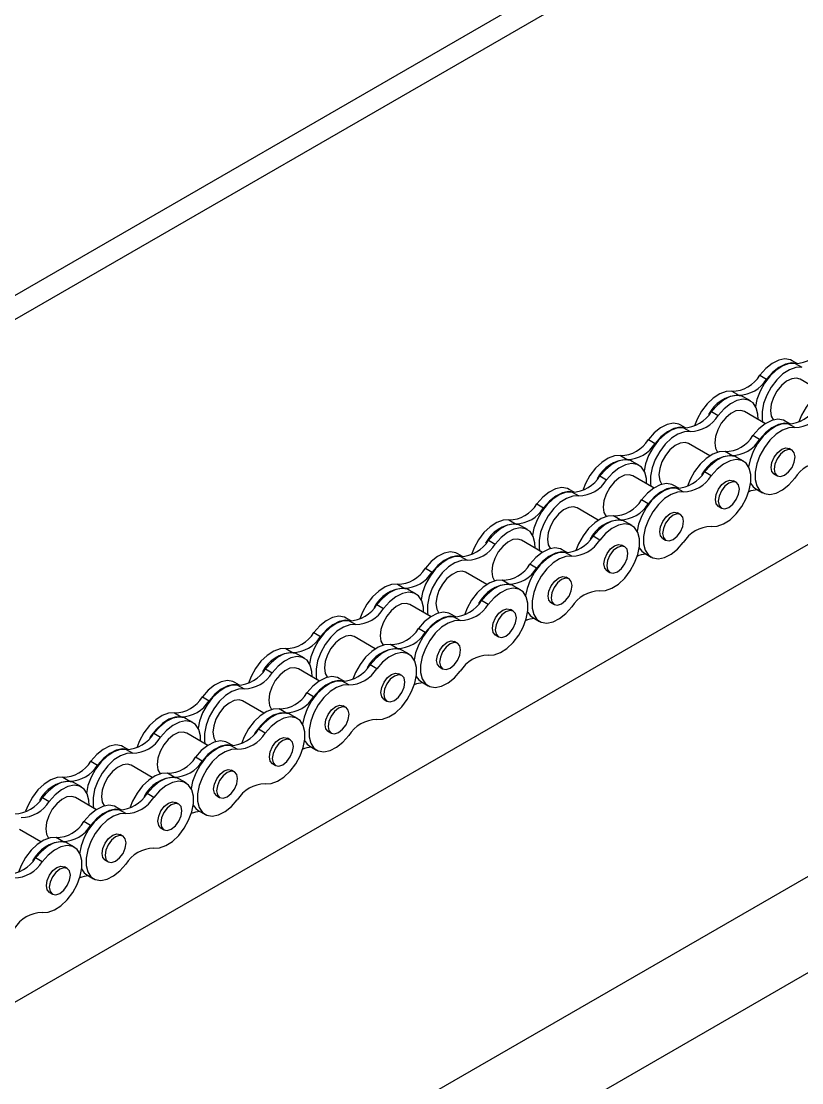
# Model space of a CAD drawing. Header units: metres. Extents: x 0 to 21025, y 0 to 14850.
# Drawn here: x 13187.3 to 13313, y 5326 to 5497.1 of the extents above; entities that cross this region are included whole.
import ezdxf

# ---------------------------------------------------------------- set-up
doc = ezdxf.new("R2010")
doc.units = ezdxf.units.M
doc.header["$LTSCALE"] = 25
doc.layers.add('SL4', color=4, linetype='Continuous')

msp = doc.modelspace()

# ---------------------------------------------------------------- linework, layer by layer
at = {"layer": 'SL4'}
for p, q in [((12991.626, 5340.606), (13928.525, 5881.466)), ((12991.626, 5336.717), (13928.525, 5877.577)), ((13090.289, 5283.649), (14027.187, 5824.509)), ((13136.586, 5256.922), (14073.485, 5797.782)), ((14080.22, 5786.117), (13143.322, 5245.256)), ((13312.238, 5441.951), (13311.439, 5442.413)), ((13311.906, 5441.979), (13312.981, 5441.359)), ((13306.234, 5440.07), (13307.309, 5439.449)), ((13316.123, 5437.446), (13312.716, 5439.412)), ((13301.744, 5437.478), (13302.819, 5436.857)), ((13304.716, 5435.926), (13303.641, 5436.546)), ((13298.436, 5434.203), (13299.511, 5433.583)), ((13307.143, 5432.262), (13303.736, 5434.228)), ((13294.278, 5431.583), (13293.478, 5432.045)), ((13311.123, 5432.227), (13310.323, 5432.689)), ((13311.865, 5431.635), (13310.791, 5432.255)), ((13293.946, 5431.611), (13295.021, 5430.99)), ((13306.193, 5429.725), (13305.118, 5430.346)), ((13288.274, 5429.701), (13289.348, 5429.081)), ((13298.162, 5427.077), (13294.755, 5429.044)), ((13283.783, 5427.109), (13284.858, 5426.489)), ((13301.703, 5427.133), (13300.628, 5427.753)), ((13303.6, 5426.201), (13302.525, 5426.822)), ((13311.416, 5427.992), (13310.95, 5428.261)), ((13286.755, 5425.557), (13285.68, 5426.178)), ((13280.476, 5423.835), (13281.55, 5423.214)), ((13289.182, 5421.893), (13285.775, 5423.86)), ((13298.395, 5423.858), (13297.32, 5424.479)), ((13308.552, 5424.106), (13309.017, 5423.837)), ((13276.317, 5421.215), (13275.518, 5421.676)), ((13293.162, 5421.859), (13292.363, 5422.32)), ((13293.905, 5421.266), (13292.83, 5421.887)), ((13302.435, 5422.808), (13301.97, 5423.076)), ((13305.586, 5421.752), (13306.661, 5421.132)), ((13275.985, 5421.243), (13277.06, 5420.622)), ((13288.232, 5419.357), (13287.158, 5419.977)), ((13270.313, 5419.333), (13271.388, 5418.713)), ((13280.202, 5416.709), (13276.795, 5418.676)), ((13299.571, 5418.922), (13300.037, 5418.653)), ((13265.823, 5416.741), (13266.898, 5416.12)), ((13283.742, 5416.765), (13282.668, 5417.385)), ((13285.639, 5415.833), (13284.565, 5416.454)), ((13293.455, 5417.623), (13292.989, 5417.892)), ((13268.795, 5415.189), (13267.72, 5415.809)), ((13262.515, 5413.466), (13263.59, 5412.846)), ((13271.222, 5411.525), (13267.815, 5413.492)), ((13280.435, 5413.49), (13279.36, 5414.11)), ((13290.591, 5413.738), (13291.057, 5413.469)), ((13258.357, 5410.846), (13257.557, 5411.308)), ((13275.202, 5411.49), (13274.402, 5411.952)), ((13275.944, 5410.898), (13274.87, 5411.518)), ((13284.475, 5412.439), (13284.009, 5412.708)), ((13287.625, 5411.384), (13288.7, 5410.763)), ((13258.025, 5410.874), (13259.1, 5410.254)), ((13270.272, 5408.988), (13269.197, 5409.609)), ((13252.353, 5408.965), (13253.427, 5408.344)), ((13262.241, 5406.341), (13258.834, 5408.307)), ((13281.611, 5408.554), (13282.077, 5408.285)), ((13247.862, 5406.373), (13248.937, 5405.752)), ((13265.782, 5406.396), (13264.707, 5407.017)), ((13267.679, 5405.465), (13266.604, 5406.085)), ((13275.495, 5407.255), (13275.029, 5407.524)), ((13250.834, 5404.821), (13249.759, 5405.441)), ((13244.555, 5403.098), (13245.629, 5402.477)), ((13253.261, 5401.156), (13249.854, 5403.123)), ((13262.474, 5403.122), (13261.399, 5403.742)), ((13272.631, 5403.369), (13273.096, 5403.101)), ((13240.396, 5400.478), (13239.597, 5400.939)), ((13257.241, 5401.122), (13256.442, 5401.584)), ((13257.984, 5400.529), (13256.909, 5401.15)), ((13266.514, 5402.071), (13266.049, 5402.34)), ((13269.665, 5401.015), (13270.74, 5400.395)), ((13240.064, 5400.506), (13241.139, 5399.885)), ((13252.311, 5398.62), (13251.237, 5399.24)), ((13234.392, 5398.596), (13235.467, 5397.976)), ((13244.281, 5395.972), (13240.874, 5397.939)), ((13263.65, 5398.185), (13264.116, 5397.916)), ((13229.902, 5396.004), (13230.977, 5395.384)), ((13247.821, 5396.028), (13246.747, 5396.648)), ((13257.534, 5396.887), (13257.068, 5397.155)), ((13232.874, 5394.452), (13231.799, 5395.073)), ((13249.718, 5395.096), (13248.644, 5395.717)), ((13226.594, 5392.73), (13227.669, 5392.109)), ((13235.301, 5390.788), (13231.894, 5392.755)), ((13244.514, 5392.753), (13243.439, 5393.374)), ((13254.67, 5393.001), (13255.136, 5392.732)), ((13239.281, 5390.754), (13238.481, 5391.215)), ((13240.023, 5390.161), (13238.949, 5390.782)), ((13248.554, 5391.702), (13248.088, 5391.971)), ((13222.436, 5390.109), (13221.636, 5390.571)), ((13222.104, 5390.137), (13223.179, 5389.517)), ((13251.704, 5390.647), (13252.779, 5390.027)), ((13216.432, 5388.228), (13217.506, 5387.607)), ((13226.32, 5385.604), (13222.913, 5387.571)), ((13234.351, 5388.252), (13233.276, 5388.872)), ((13245.69, 5387.817), (13246.156, 5387.548)), ((13211.941, 5385.636), (13213.016, 5385.015)), ((13229.861, 5385.659), (13228.786, 5386.28)), ((13239.574, 5386.518), (13239.108, 5386.787)), ((13214.913, 5384.084), (13213.838, 5384.704)), ((13231.758, 5384.728), (13230.683, 5385.348)), ((13208.634, 5382.361), (13209.708, 5381.741)), ((13217.34, 5380.42), (13213.933, 5382.386)), ((13226.553, 5382.385), (13225.478, 5383.005)), ((13236.71, 5382.633), (13237.175, 5382.364)), ((13221.32, 5380.385), (13220.521, 5380.847)), ((13222.063, 5379.793), (13220.988, 5380.413)), ((13230.593, 5381.334), (13230.128, 5381.603)), ((13204.475, 5379.741), (13203.676, 5380.203)), ((13204.143, 5379.769), (13205.218, 5379.149)), ((13233.744, 5380.279), (13234.819, 5379.658)), ((13198.471, 5377.859), (13199.546, 5377.239)), ((13208.36, 5375.235), (13204.953, 5377.202)), ((13216.39, 5377.883), (13215.316, 5378.504)), ((13227.729, 5377.448), (13228.195, 5377.18)), ((13211.9, 5375.291), (13210.826, 5375.912)), ((13221.613, 5376.15), (13221.147, 5376.419)), ((13193.981, 5375.267), (13195.056, 5374.647)), ((13196.953, 5373.715), (13195.878, 5374.336)), ((13213.797, 5374.36), (13212.723, 5374.98)), ((13190.673, 5371.993), (13191.748, 5371.372)), ((13199.38, 5370.051), (13195.973, 5372.018)), ((13208.593, 5372.016), (13207.518, 5372.637)), ((13218.749, 5372.264), (13219.215, 5371.995)), ((13203.36, 5370.017), (13202.56, 5370.478)), ((13212.633, 5370.966), (13212.167, 5371.235)), ((13204.102, 5369.424), (13203.028, 5370.045)), ((13215.783, 5369.91), (13216.858, 5369.29)), ((13190.399, 5364.867), (13186.992, 5366.834)), ((13198.43, 5367.515), (13197.355, 5368.135)), ((13209.769, 5367.08), (13210.235, 5366.811)), ((13193.94, 5364.923), (13192.865, 5365.543)), ((13203.653, 5365.782), (13203.187, 5366.05)), ((13195.837, 5363.991), (13194.762, 5364.612)), ((13190.632, 5361.648), (13189.557, 5362.269)), ((13200.789, 5361.896), (13201.254, 5361.627)), ((13194.672, 5360.597), (13194.207, 5360.866)), ((13197.823, 5359.542), (13198.898, 5358.921)), ((13191.808, 5356.712), (13192.274, 5356.443))]:
    msp.add_line(p, q, dxfattribs=at)
at = {"layer": 'SL4', "flags": 128}
for points in [[(13311.439, 5442.413), (13311.147, 5442.551), (13310.26, 5442.689), (13309.262, 5442.486), (13308.214, 5441.957), (13307.183, 5441.135), (13306.234, 5440.07)], [(13312.157, 5441.954), (13311.335, 5442.068), (13310.337, 5441.866), (13309.289, 5441.337), (13308.258, 5440.514), (13307.309, 5439.449)], [(13311.906, 5441.979), (13310.957, 5441.948), (13309.926, 5441.58), (13308.879, 5440.9), (13307.88, 5439.95), (13306.994, 5438.789), (13306.275, 5437.491), (13305.769, 5436.137), (13305.538, 5435.055)], [(13312.981, 5441.359), (13312.032, 5441.327), (13311.001, 5440.96), (13309.953, 5440.28), (13308.955, 5439.329), (13308.069, 5438.168), (13307.35, 5436.87), (13306.844, 5435.516), (13306.583, 5434.191), (13306.583, 5432.979), (13306.657, 5432.542)], [(13312.716, 5439.412), (13312.136, 5439.591), (13311.359, 5439.495), (13310.527, 5439.087), (13309.713, 5438.402), (13308.99, 5437.503), (13308.423, 5436.469), (13308.06, 5435.391), (13307.936, 5434.366)], [(13301.744, 5437.478), (13300.794, 5437.446), (13299.764, 5437.079), (13298.716, 5436.398), (13297.718, 5435.448), (13296.831, 5434.287), (13296.113, 5432.989), (13295.686, 5431.897)], [(13318.589, 5438.122), (13317.639, 5438.09), (13316.608, 5437.723), (13315.561, 5437.043), (13314.562, 5436.092), (13313.676, 5434.931), (13312.957, 5433.633), (13312.531, 5432.541)], [(13303.641, 5436.546), (13303.349, 5436.684), (13302.462, 5436.822), (13301.464, 5436.62), (13300.416, 5436.091), (13299.385, 5435.268), (13298.436, 5434.203)], [(13305.936, 5432.958), (13305.909, 5433.802), (13305.648, 5434.825), (13305.142, 5435.595), (13304.423, 5436.064), (13303.537, 5436.201), (13302.539, 5435.999), (13301.491, 5435.47), (13300.46, 5434.647), (13299.511, 5433.583)], [(13303.736, 5434.228), (13303.156, 5434.407), (13302.379, 5434.311), (13301.547, 5433.902), (13300.733, 5433.218), (13300.01, 5432.319), (13299.442, 5431.285), (13299.08, 5430.207), (13298.956, 5429.182)], [(13307.936, 5434.366), (13308.06, 5433.485), (13308.406, 5432.845)], [(13293.478, 5432.045), (13293.186, 5432.183), (13292.3, 5432.32), (13291.301, 5432.118), (13290.254, 5431.589), (13289.223, 5430.766), (13288.274, 5429.701)], [(13310.791, 5432.255), (13309.841, 5432.224), (13308.81, 5431.856), (13307.763, 5431.176), (13306.764, 5430.225), (13305.878, 5429.065), (13305.159, 5427.766), (13304.654, 5426.412), (13304.422, 5425.33)], [(13310.323, 5432.689), (13310.031, 5432.827), (13309.144, 5432.964), (13308.146, 5432.762), (13307.099, 5432.233), (13306.068, 5431.41), (13305.118, 5430.346)], [(13311.041, 5432.23), (13310.219, 5432.344), (13309.221, 5432.142), (13308.173, 5431.613), (13307.142, 5430.79), (13306.193, 5429.725)], [(13293.946, 5431.611), (13292.996, 5431.58), (13291.966, 5431.212), (13290.918, 5430.532), (13289.92, 5429.581), (13289.033, 5428.42), (13288.315, 5427.122), (13287.809, 5425.768), (13287.577, 5424.686)], [(13295.021, 5430.99), (13294.071, 5430.959), (13293.04, 5430.592), (13291.993, 5429.911), (13290.994, 5428.961), (13290.108, 5427.8), (13289.389, 5426.502), (13288.884, 5425.148), (13288.623, 5423.823), (13288.623, 5422.611), (13288.697, 5422.173)], [(13294.196, 5431.586), (13293.375, 5431.7), (13292.376, 5431.498), (13291.329, 5430.968), (13290.298, 5430.146), (13289.348, 5429.081)], [(13311.865, 5431.635), (13310.916, 5431.603), (13309.885, 5431.236), (13308.837, 5430.555), (13307.839, 5429.605), (13306.953, 5428.444), (13306.234, 5427.146), (13305.728, 5425.792), (13305.467, 5424.467), (13305.467, 5423.255), (13305.728, 5422.232), (13306.234, 5421.462), (13306.953, 5420.993), (13307.839, 5420.856), (13308.837, 5421.058), (13309.885, 5421.587), (13310.916, 5422.41), (13311.865, 5423.475)], [(13294.755, 5429.044), (13294.176, 5429.223), (13293.399, 5429.127), (13292.566, 5428.718), (13291.753, 5428.034), (13291.03, 5427.135), (13290.462, 5426.1), (13290.1, 5425.023), (13289.976, 5423.998)], [(13298.956, 5429.182), (13299.08, 5428.301), (13299.425, 5427.661)], [(13308.055, 5425.204), (13308.184, 5426.028), (13308.552, 5426.876), (13309.102, 5427.618), (13309.751, 5428.142), (13310.4, 5428.367), (13310.95, 5428.261)], [(13283.783, 5427.109), (13282.834, 5427.078), (13281.803, 5426.71), (13280.755, 5426.03), (13279.757, 5425.08), (13278.871, 5423.919), (13278.152, 5422.621), (13277.766, 5421.65)], [(13300.628, 5427.753), (13299.679, 5427.722), (13298.648, 5427.355), (13297.6, 5426.674), (13296.602, 5425.724), (13295.715, 5424.563), (13294.997, 5423.265), (13294.57, 5422.173)], [(13302.525, 5426.822), (13302.233, 5426.96), (13301.346, 5427.098), (13300.348, 5426.896), (13299.301, 5426.366), (13298.27, 5425.544), (13297.32, 5424.479)], [(13308.52, 5424.935), (13308.65, 5424.261), (13309.017, 5423.837), (13309.567, 5423.73), (13310.216, 5423.956), (13310.865, 5424.48), (13311.416, 5425.222), (13311.783, 5426.07), (13311.912, 5426.894), (13311.783, 5427.569), (13311.416, 5427.992), (13310.865, 5428.099), (13310.216, 5427.873), (13309.567, 5427.349), (13309.017, 5426.607), (13308.65, 5425.759), (13308.52, 5424.935)], [(13285.68, 5426.178), (13285.388, 5426.316), (13284.502, 5426.454), (13283.503, 5426.251), (13282.456, 5425.722), (13281.425, 5424.899), (13280.476, 5423.835)], [(13287.976, 5422.59), (13287.948, 5423.434), (13287.687, 5424.457), (13287.182, 5425.227), (13286.463, 5425.696), (13285.577, 5425.833), (13284.578, 5425.631), (13283.531, 5425.102), (13282.5, 5424.279), (13281.55, 5423.214)], [(13298.395, 5415.699), (13299.344, 5415.73), (13300.375, 5416.097), (13301.423, 5416.778), (13302.421, 5417.728), (13303.308, 5418.889), (13304.026, 5420.187), (13304.532, 5421.541), (13304.793, 5422.866), (13304.793, 5424.078), (13304.532, 5425.101), (13304.026, 5425.871), (13303.308, 5426.34), (13302.421, 5426.477), (13301.423, 5426.275), (13300.375, 5425.746), (13299.344, 5424.923), (13298.395, 5423.858)], [(13308.552, 5424.106), (13308.552, 5424.106), (13308.184, 5424.529), (13308.055, 5425.204)], [(13285.775, 5423.86), (13285.195, 5424.039), (13284.418, 5423.942), (13283.586, 5423.534), (13282.772, 5422.85), (13282.05, 5421.951), (13281.482, 5420.916), (13281.12, 5419.839), (13280.995, 5418.814)], [(13289.976, 5423.998), (13290.1, 5423.117), (13290.445, 5422.477)], [(13299.075, 5420.02), (13299.204, 5420.844), (13299.571, 5421.692), (13300.122, 5422.434), (13300.771, 5422.958), (13301.42, 5423.183), (13301.97, 5423.076)], [(13275.518, 5421.676), (13275.226, 5421.814), (13274.339, 5421.952), (13273.341, 5421.75), (13272.293, 5421.221), (13271.262, 5420.398), (13270.313, 5419.333)], [(13292.83, 5421.887), (13291.881, 5421.855), (13290.85, 5421.488), (13289.802, 5420.807), (13288.804, 5419.857), (13287.918, 5418.696), (13287.199, 5417.398), (13286.693, 5416.044), (13286.461, 5414.962)], [(13292.363, 5422.32), (13292.07, 5422.459), (13291.184, 5422.596), (13290.186, 5422.394), (13289.138, 5421.865), (13288.107, 5421.042), (13287.158, 5419.977)], [(13293.08, 5421.861), (13292.259, 5421.976), (13291.26, 5421.773), (13290.213, 5421.244), (13289.182, 5420.421), (13288.232, 5419.357)], [(13299.54, 5419.751), (13299.669, 5419.076), (13300.037, 5418.653), (13300.587, 5418.546), (13301.236, 5418.772), (13301.885, 5419.296), (13302.435, 5420.038), (13302.803, 5420.885), (13302.932, 5421.709), (13302.803, 5422.384), (13302.435, 5422.808), (13301.885, 5422.914), (13301.236, 5422.689), (13300.587, 5422.165), (13300.037, 5421.423), (13299.669, 5420.575), (13299.54, 5419.751)], [(13304.764, 5422.623), (13305.159, 5422.082), (13305.586, 5421.752)], [(13275.985, 5421.243), (13275.036, 5421.211), (13274.005, 5420.844), (13272.957, 5420.163), (13271.959, 5419.213), (13271.073, 5418.052), (13270.354, 5416.754), (13269.848, 5415.4), (13269.617, 5414.318)], [(13277.06, 5420.622), (13276.111, 5420.591), (13275.08, 5420.223), (13274.032, 5419.543), (13273.034, 5418.592), (13272.148, 5417.432), (13271.429, 5416.133), (13270.923, 5414.779), (13270.662, 5413.455), (13270.662, 5412.243), (13270.736, 5411.805)], [(13276.235, 5421.217), (13275.414, 5421.331), (13274.416, 5421.129), (13273.368, 5420.6), (13272.337, 5419.777), (13271.388, 5418.713)], [(13293.905, 5421.266), (13292.955, 5421.235), (13291.925, 5420.867), (13290.877, 5420.187), (13289.879, 5419.237), (13288.992, 5418.076), (13288.274, 5416.777), (13287.768, 5415.423), (13287.507, 5414.099), (13287.507, 5412.887), (13287.768, 5411.864), (13288.274, 5411.094), (13288.992, 5410.625), (13289.879, 5410.488), (13290.877, 5410.69), (13291.925, 5411.219), (13292.955, 5412.042), (13293.905, 5413.106)], [(13299.571, 5418.922), (13299.571, 5418.922), (13299.204, 5419.345), (13299.075, 5420.02)], [(13276.795, 5418.676), (13276.215, 5418.855), (13275.438, 5418.758), (13274.606, 5418.35), (13273.792, 5417.666), (13273.069, 5416.766), (13272.502, 5415.732), (13272.139, 5414.655), (13272.015, 5413.63)], [(13280.995, 5418.814), (13281.12, 5417.933), (13281.465, 5417.293)], [(13265.823, 5416.741), (13264.873, 5416.709), (13263.843, 5416.342), (13262.795, 5415.662), (13261.797, 5414.711), (13260.91, 5413.55), (13260.192, 5412.252), (13259.765, 5411.16)], [(13282.668, 5417.385), (13281.718, 5417.354), (13280.687, 5416.986), (13279.64, 5416.306), (13278.641, 5415.355), (13277.755, 5414.194), (13277.036, 5412.896), (13276.61, 5411.804)], [(13284.565, 5416.454), (13284.272, 5416.592), (13283.386, 5416.729), (13282.388, 5416.527), (13281.34, 5415.998), (13280.309, 5415.175), (13279.36, 5414.11)], [(13290.094, 5414.836), (13290.223, 5415.66), (13290.591, 5416.508), (13291.141, 5417.25), (13291.79, 5417.773), (13292.439, 5417.999), (13292.989, 5417.892)], [(13290.56, 5414.567), (13290.689, 5413.892), (13291.057, 5413.469), (13291.607, 5413.362), (13292.256, 5413.588), (13292.905, 5414.111), (13293.455, 5414.854), (13293.823, 5415.701), (13293.952, 5416.525), (13293.823, 5417.2), (13293.455, 5417.623), (13292.905, 5417.73), (13292.256, 5417.505), (13291.607, 5416.981), (13291.057, 5416.239), (13290.689, 5415.391), (13290.56, 5414.567)], [(13267.72, 5415.809), (13267.428, 5415.948), (13266.541, 5416.085), (13265.543, 5415.883), (13264.495, 5415.354), (13263.464, 5414.531), (13262.515, 5413.466)], [(13270.015, 5412.221), (13269.988, 5413.065), (13269.727, 5414.089), (13269.221, 5414.859), (13268.502, 5415.327), (13267.616, 5415.465), (13266.618, 5415.263), (13265.57, 5414.733), (13264.539, 5413.911), (13263.59, 5412.846)], [(13280.435, 5405.33), (13281.384, 5405.362), (13282.415, 5405.729), (13283.462, 5406.409), (13284.461, 5407.36), (13285.347, 5408.521), (13286.066, 5409.819), (13286.572, 5411.173), (13286.833, 5412.498), (13286.833, 5413.71), (13286.572, 5414.733), (13286.066, 5415.503), (13285.347, 5415.971), (13284.461, 5416.109), (13283.462, 5415.907), (13282.415, 5415.378), (13281.384, 5414.555), (13280.435, 5413.49)], [(13290.591, 5413.738), (13290.591, 5413.738), (13290.223, 5414.161), (13290.094, 5414.836)], [(13267.815, 5413.492), (13267.235, 5413.671), (13266.458, 5413.574), (13265.626, 5413.166), (13264.812, 5412.481), (13264.089, 5411.582), (13263.521, 5410.548), (13263.159, 5409.47), (13263.035, 5408.445)], [(13272.015, 5413.63), (13272.139, 5412.748), (13272.485, 5412.108)], [(13257.557, 5411.308), (13257.265, 5411.446), (13256.379, 5411.584), (13255.38, 5411.381), (13254.333, 5410.852), (13253.302, 5410.029), (13252.353, 5408.965)], [(13274.87, 5411.518), (13273.92, 5411.487), (13272.889, 5411.119), (13271.842, 5410.439), (13270.843, 5409.489), (13269.957, 5408.328), (13269.238, 5407.03), (13268.733, 5405.676), (13268.501, 5404.593)], [(13274.402, 5411.952), (13274.11, 5412.09), (13273.223, 5412.228), (13272.225, 5412.025), (13271.178, 5411.496), (13270.147, 5410.674), (13269.197, 5409.609)], [(13275.12, 5411.493), (13274.298, 5411.607), (13273.3, 5411.405), (13272.252, 5410.876), (13271.221, 5410.053), (13270.272, 5408.988)], [(13281.114, 5409.652), (13281.243, 5410.476), (13281.611, 5411.323), (13282.161, 5412.066), (13282.81, 5412.589), (13283.459, 5412.815), (13284.009, 5412.708)], [(13281.58, 5409.383), (13281.709, 5408.708), (13282.076, 5408.285), (13282.627, 5408.178), (13283.276, 5408.404), (13283.925, 5408.927), (13284.475, 5409.669), (13284.843, 5410.517), (13284.972, 5411.341), (13284.843, 5412.016), (13284.475, 5412.439), (13283.925, 5412.546), (13283.276, 5412.32), (13282.627, 5411.797), (13282.076, 5411.055), (13281.709, 5410.207), (13281.58, 5409.383)], [(13286.803, 5412.255), (13287.199, 5411.714), (13287.625, 5411.384)], [(13258.025, 5410.874), (13257.075, 5410.843), (13256.045, 5410.475), (13254.997, 5409.795), (13253.999, 5408.844), (13253.112, 5407.684), (13252.394, 5406.385), (13251.888, 5405.031), (13251.656, 5403.949)], [(13259.1, 5410.254), (13258.15, 5410.222), (13257.119, 5409.855), (13256.072, 5409.174), (13255.073, 5408.224), (13254.187, 5407.063), (13253.468, 5405.765), (13252.963, 5404.411), (13252.702, 5403.086), (13252.702, 5401.874), (13252.776, 5401.437)], [(13258.275, 5410.849), (13257.454, 5410.963), (13256.455, 5410.761), (13255.408, 5410.232), (13254.377, 5409.409), (13253.427, 5408.344)], [(13275.944, 5410.898), (13274.995, 5410.866), (13273.964, 5410.499), (13272.916, 5409.819), (13271.918, 5408.868), (13271.032, 5407.707), (13270.313, 5406.409), (13269.807, 5405.055), (13269.546, 5403.73), (13269.546, 5402.518), (13269.807, 5401.495), (13270.313, 5400.725), (13271.032, 5400.257), (13271.918, 5400.119), (13272.916, 5400.321), (13273.964, 5400.85), (13274.995, 5401.673), (13275.944, 5402.738)], [(13281.611, 5408.554), (13281.611, 5408.554), (13281.243, 5408.977), (13281.114, 5409.652)], [(13258.834, 5408.307), (13258.255, 5408.486), (13257.478, 5408.39), (13256.645, 5407.981), (13255.832, 5407.297), (13255.109, 5406.398), (13254.541, 5405.364), (13254.179, 5404.286), (13254.055, 5403.261)], [(13263.035, 5408.445), (13263.159, 5407.564), (13263.504, 5406.924)], [(13247.862, 5406.373), (13246.913, 5406.341), (13245.882, 5405.974), (13244.834, 5405.293), (13243.836, 5404.343), (13242.95, 5403.182), (13242.231, 5401.884), (13241.805, 5400.792)], [(13264.707, 5407.017), (13263.758, 5406.985), (13262.727, 5406.618), (13261.679, 5405.937), (13260.681, 5404.987), (13259.794, 5403.826), (13259.076, 5402.528), (13258.689, 5401.558)], [(13266.604, 5406.085), (13266.312, 5406.223), (13265.425, 5406.361), (13264.427, 5406.159), (13263.38, 5405.63), (13262.349, 5404.807), (13261.399, 5403.742)], [(13272.134, 5404.468), (13272.263, 5405.292), (13272.631, 5406.139), (13273.181, 5406.881), (13273.83, 5407.405), (13274.479, 5407.631), (13275.029, 5407.524)], [(13272.599, 5404.199), (13272.729, 5403.524), (13273.096, 5403.101), (13273.646, 5402.994), (13274.295, 5403.219), (13274.944, 5403.743), (13275.495, 5404.485), (13275.862, 5405.333), (13275.991, 5406.157), (13275.862, 5406.832), (13275.495, 5407.255), (13274.944, 5407.362), (13274.295, 5407.136), (13273.646, 5406.613), (13273.096, 5405.87), (13272.729, 5405.023), (13272.599, 5404.199)], [(13249.759, 5405.441), (13249.467, 5405.579), (13248.581, 5405.717), (13247.582, 5405.515), (13246.535, 5404.985), (13245.504, 5404.163), (13244.555, 5403.098)], [(13252.055, 5401.853), (13252.027, 5402.697), (13251.766, 5403.72), (13251.261, 5404.49), (13250.542, 5404.959), (13249.656, 5405.096), (13248.657, 5404.894), (13247.61, 5404.365), (13246.579, 5403.542), (13245.629, 5402.477)], [(13262.474, 5394.962), (13263.423, 5394.993), (13264.454, 5395.361), (13265.502, 5396.041), (13266.5, 5396.991), (13267.387, 5398.152), (13268.105, 5399.451), (13268.611, 5400.805), (13268.872, 5402.129), (13268.872, 5403.341), (13268.611, 5404.364), (13268.105, 5405.135), (13267.387, 5405.603), (13266.5, 5405.74), (13265.502, 5405.538), (13264.454, 5405.009), (13263.423, 5404.186), (13262.474, 5403.122)], [(13272.631, 5403.369), (13272.631, 5403.369), (13272.263, 5403.793), (13272.134, 5404.468)], [(13249.854, 5403.123), (13249.274, 5403.302), (13248.497, 5403.206), (13247.665, 5402.797), (13246.851, 5402.113), (13246.129, 5401.214), (13245.561, 5400.179), (13245.199, 5399.102), (13245.074, 5398.077)], [(13254.055, 5403.261), (13254.179, 5402.38), (13254.524, 5401.74)], [(13239.597, 5400.939), (13239.305, 5401.078), (13238.418, 5401.215), (13237.42, 5401.013), (13236.372, 5400.484), (13235.341, 5399.661), (13234.392, 5398.596)], [(13256.909, 5401.15), (13255.96, 5401.119), (13254.929, 5400.751), (13253.881, 5400.071), (13252.883, 5399.12), (13251.997, 5397.959), (13251.278, 5396.661), (13250.772, 5395.307), (13250.54, 5394.225)], [(13256.442, 5401.584), (13256.149, 5401.722), (13255.263, 5401.859), (13254.265, 5401.657), (13253.217, 5401.128), (13252.186, 5400.305), (13251.237, 5399.24)], [(13257.159, 5401.125), (13256.338, 5401.239), (13255.339, 5401.037), (13254.292, 5400.507), (13253.261, 5399.685), (13252.311, 5398.62)], [(13263.154, 5399.283), (13263.283, 5400.107), (13263.65, 5400.955), (13264.201, 5401.697), (13264.85, 5402.221), (13265.499, 5402.446), (13266.049, 5402.34)], [(13263.619, 5399.015), (13263.748, 5398.34), (13264.116, 5397.916), (13264.666, 5397.81), (13265.315, 5398.035), (13265.964, 5398.559), (13266.514, 5399.301), (13266.882, 5400.149), (13267.011, 5400.973), (13266.882, 5401.648), (13266.514, 5402.071), (13265.964, 5402.178), (13265.315, 5401.952), (13264.666, 5401.428), (13264.116, 5400.686), (13263.748, 5399.839), (13263.619, 5399.015)], [(13268.843, 5401.887), (13269.238, 5401.346), (13269.665, 5401.015)], [(13240.064, 5400.506), (13239.115, 5400.474), (13238.084, 5400.107), (13237.036, 5399.427), (13236.038, 5398.476), (13235.152, 5397.315), (13234.433, 5396.017), (13233.927, 5394.663), (13233.696, 5393.581)], [(13241.139, 5399.885), (13240.19, 5399.854), (13239.159, 5399.486), (13238.111, 5398.806), (13237.113, 5397.856), (13236.227, 5396.695), (13235.508, 5395.397), (13235.002, 5394.043), (13234.741, 5392.718), (13234.741, 5391.506), (13234.815, 5391.068)], [(13240.314, 5400.48), (13239.493, 5400.595), (13238.495, 5400.392), (13237.447, 5399.863), (13236.416, 5399.041), (13235.467, 5397.976)], [(13257.984, 5400.529), (13257.034, 5400.498), (13256.004, 5400.131), (13254.956, 5399.45), (13253.958, 5398.5), (13253.071, 5397.339), (13252.353, 5396.041), (13251.847, 5394.687), (13251.586, 5393.362), (13251.586, 5392.15), (13251.847, 5391.127), (13252.353, 5390.357), (13253.071, 5389.888), (13253.958, 5389.751), (13254.956, 5389.953), (13256.004, 5390.482), (13257.034, 5391.305), (13257.984, 5392.37)], [(13263.65, 5398.185), (13263.65, 5398.185), (13263.283, 5398.608), (13263.154, 5399.283)], [(13240.874, 5397.939), (13240.294, 5398.118), (13239.517, 5398.022), (13238.685, 5397.613), (13237.871, 5396.929), (13237.148, 5396.03), (13236.581, 5394.995), (13236.218, 5393.918), (13236.094, 5392.893)], [(13245.074, 5398.077), (13245.199, 5397.196), (13245.544, 5396.556)], [(13229.902, 5396.004), (13228.952, 5395.973), (13227.922, 5395.605), (13226.874, 5394.925), (13225.876, 5393.974), (13224.989, 5392.814), (13224.271, 5391.515), (13223.844, 5390.423)], [(13246.747, 5396.648), (13245.797, 5396.617), (13244.766, 5396.249), (13243.719, 5395.569), (13242.72, 5394.619), (13241.834, 5393.458), (13241.115, 5392.16), (13240.689, 5391.068)], [(13248.644, 5395.717), (13248.351, 5395.855), (13247.465, 5395.993), (13246.467, 5395.79), (13245.419, 5395.261), (13244.388, 5394.438), (13243.439, 5393.374)], [(13254.173, 5394.099), (13254.302, 5394.923), (13254.67, 5395.771), (13255.22, 5396.513), (13255.869, 5397.037), (13256.518, 5397.262), (13257.068, 5397.155)], [(13254.639, 5393.83), (13254.768, 5393.155), (13255.136, 5392.732), (13255.686, 5392.625), (13256.335, 5392.851), (13256.984, 5393.375), (13257.534, 5394.117), (13257.902, 5394.964), (13258.031, 5395.789), (13257.902, 5396.463), (13257.534, 5396.887), (13256.984, 5396.993), (13256.335, 5396.768), (13255.686, 5396.244), (13255.136, 5395.502), (13254.768, 5394.654), (13254.639, 5393.83)], [(13231.799, 5395.073), (13231.507, 5395.211), (13230.62, 5395.348), (13229.622, 5395.146), (13228.574, 5394.617), (13227.543, 5393.794), (13226.594, 5392.73)], [(13234.094, 5391.484), (13234.067, 5392.329), (13233.806, 5393.352), (13233.3, 5394.122), (13232.581, 5394.59), (13231.695, 5394.728), (13230.697, 5394.526), (13229.649, 5393.997), (13228.618, 5393.174), (13227.669, 5392.109)], [(13244.514, 5384.593), (13245.463, 5384.625), (13246.494, 5384.992), (13247.541, 5385.673), (13248.54, 5386.623), (13249.426, 5387.784), (13250.145, 5389.082), (13250.651, 5390.436), (13250.912, 5391.761), (13250.912, 5392.973), (13250.651, 5393.996), (13250.145, 5394.766), (13249.426, 5395.235), (13248.54, 5395.372), (13247.541, 5395.17), (13246.494, 5394.641), (13245.463, 5393.818), (13244.514, 5392.753)], [(13254.67, 5393.001), (13254.67, 5393.001), (13254.302, 5393.424), (13254.173, 5394.099)], [(13231.894, 5392.755), (13231.314, 5392.934), (13230.537, 5392.837), (13229.705, 5392.429), (13228.891, 5391.745), (13228.168, 5390.845), (13227.6, 5389.811), (13227.238, 5388.734), (13227.114, 5387.709)], [(13236.094, 5392.893), (13236.218, 5392.012), (13236.564, 5391.372)], [(13221.636, 5390.571), (13221.344, 5390.709), (13220.458, 5390.847), (13219.459, 5390.645), (13218.412, 5390.115), (13217.381, 5389.293), (13216.432, 5388.228)], [(13238.949, 5390.782), (13237.999, 5390.75), (13236.968, 5390.383), (13235.921, 5389.702), (13234.922, 5388.752), (13234.036, 5387.591), (13233.317, 5386.293), (13232.812, 5384.939), (13232.58, 5383.857)], [(13238.481, 5391.215), (13238.189, 5391.353), (13237.302, 5391.491), (13236.304, 5391.289), (13235.257, 5390.76), (13234.226, 5389.937), (13233.276, 5388.872)], [(13239.199, 5390.756), (13238.377, 5390.87), (13237.379, 5390.668), (13236.331, 5390.139), (13235.3, 5389.316), (13234.351, 5388.252)], [(13245.193, 5388.915), (13245.322, 5389.739), (13245.69, 5390.587), (13246.24, 5391.329), (13246.889, 5391.853), (13247.538, 5392.078), (13248.088, 5391.971)], [(13245.659, 5388.646), (13245.788, 5387.971), (13246.155, 5387.548), (13246.706, 5387.441), (13247.355, 5387.667), (13248.004, 5388.191), (13248.554, 5388.933), (13248.922, 5389.78), (13249.051, 5390.604), (13248.922, 5391.279), (13248.554, 5391.702), (13248.004, 5391.809), (13247.355, 5391.584), (13246.706, 5391.06), (13246.155, 5390.318), (13245.788, 5389.47), (13245.659, 5388.646)], [(13250.882, 5391.518), (13251.278, 5390.977), (13251.704, 5390.647)], [(13222.104, 5390.137), (13221.154, 5390.106), (13220.124, 5389.739), (13219.076, 5389.058), (13218.078, 5388.108), (13217.191, 5386.947), (13216.473, 5385.649), (13215.967, 5384.295), (13215.735, 5383.213)], [(13223.179, 5389.517), (13222.229, 5389.486), (13221.198, 5389.118), (13220.151, 5388.438), (13219.152, 5387.487), (13218.266, 5386.326), (13217.547, 5385.028), (13217.042, 5383.674), (13216.781, 5382.35), (13216.781, 5381.138), (13216.855, 5380.7)], [(13222.354, 5390.112), (13221.533, 5390.226), (13220.534, 5390.024), (13219.487, 5389.495), (13218.456, 5388.672), (13217.506, 5387.607)], [(13240.023, 5390.161), (13239.074, 5390.13), (13238.043, 5389.762), (13236.995, 5389.082), (13235.997, 5388.131), (13235.111, 5386.971), (13234.392, 5385.672), (13233.886, 5384.318), (13233.625, 5382.994), (13233.625, 5381.782), (13233.886, 5380.758), (13234.392, 5379.988), (13235.111, 5379.52), (13235.997, 5379.382), (13236.995, 5379.585), (13238.043, 5380.114), (13239.074, 5380.937), (13240.023, 5382.001)], [(13222.913, 5387.571), (13222.334, 5387.75), (13221.557, 5387.653), (13220.724, 5387.245), (13219.911, 5386.56), (13219.188, 5385.661), (13218.62, 5384.627), (13218.258, 5383.549), (13218.134, 5382.525)], [(13227.114, 5387.709), (13227.238, 5386.827), (13227.583, 5386.187)], [(13245.69, 5387.817), (13245.69, 5387.817), (13245.322, 5388.24), (13245.193, 5388.915)], [(13211.941, 5385.636), (13210.992, 5385.604), (13209.961, 5385.237), (13208.913, 5384.557), (13207.915, 5383.606), (13207.029, 5382.445), (13206.31, 5381.147), (13205.924, 5380.177)], [(13228.786, 5386.28), (13227.837, 5386.248), (13226.806, 5385.881), (13225.758, 5385.201), (13224.76, 5384.25), (13223.873, 5383.089), (13223.155, 5381.791), (13222.768, 5380.821)], [(13229.861, 5385.659), (13228.911, 5385.628), (13227.881, 5385.261), (13226.833, 5384.58), (13225.835, 5383.63), (13224.948, 5382.469), (13224.761, 5382.17)], [(13230.683, 5385.348), (13230.391, 5385.487), (13229.504, 5385.624), (13228.506, 5385.422), (13227.459, 5384.893), (13226.428, 5384.07), (13225.478, 5383.005)], [(13236.213, 5383.731), (13236.342, 5384.555), (13236.71, 5385.402), (13237.26, 5386.145), (13237.909, 5386.668), (13238.558, 5386.894), (13239.108, 5386.787)], [(13236.678, 5383.462), (13236.808, 5382.787), (13237.175, 5382.364), (13237.725, 5382.257), (13238.374, 5382.483), (13239.023, 5383.006), (13239.574, 5383.749), (13239.941, 5384.596), (13240.07, 5385.42), (13239.941, 5386.095), (13239.574, 5386.518), (13239.023, 5386.625), (13238.374, 5386.4), (13237.725, 5385.876), (13237.175, 5385.134), (13236.808, 5384.286), (13236.678, 5383.462)], [(13213.016, 5385.015), (13212.067, 5384.984), (13211.036, 5384.616), (13209.988, 5383.936), (13208.99, 5382.986), (13208.104, 5381.825), (13207.916, 5381.526)], [(13213.838, 5384.704), (13213.546, 5384.843), (13212.66, 5384.98), (13211.661, 5384.778), (13210.614, 5384.249), (13209.583, 5383.426), (13208.634, 5382.361)], [(13216.134, 5381.116), (13216.106, 5381.96), (13215.845, 5382.984), (13215.34, 5383.754), (13214.621, 5384.222), (13213.735, 5384.36), (13212.736, 5384.157), (13211.689, 5383.628), (13210.658, 5382.805), (13209.708, 5381.741)], [(13226.553, 5374.225), (13227.502, 5374.256), (13228.533, 5374.624), (13229.581, 5375.304), (13230.579, 5376.255), (13231.466, 5377.416), (13232.184, 5378.714), (13232.69, 5380.068), (13232.951, 5381.392), (13232.951, 5382.604), (13232.69, 5383.628), (13232.184, 5384.398), (13231.466, 5384.866), (13230.579, 5385.004), (13229.581, 5384.802), (13228.533, 5384.272), (13227.502, 5383.45), (13226.553, 5382.385)], [(13213.933, 5382.386), (13213.353, 5382.565), (13212.576, 5382.469), (13211.744, 5382.06), (13210.93, 5381.376), (13210.208, 5380.477), (13209.64, 5379.443), (13209.278, 5378.365), (13209.153, 5377.34)], [(13218.134, 5382.525), (13218.258, 5381.643), (13218.603, 5381.003)], [(13236.71, 5382.633), (13236.71, 5382.633), (13236.342, 5383.056), (13236.213, 5383.731)], [(13203.676, 5380.203), (13203.384, 5380.341), (13202.497, 5380.478), (13201.499, 5380.276), (13200.451, 5379.747), (13199.42, 5378.924), (13198.471, 5377.859)], [(13220.988, 5380.413), (13220.039, 5380.382), (13219.008, 5380.014), (13217.96, 5379.334), (13216.962, 5378.384), (13216.076, 5377.223), (13215.357, 5375.924), (13214.851, 5374.57), (13214.619, 5373.488)], [(13220.521, 5380.847), (13220.228, 5380.985), (13219.342, 5381.123), (13218.344, 5380.92), (13217.296, 5380.391), (13216.265, 5379.568), (13215.316, 5378.504)], [(13221.238, 5380.388), (13220.417, 5380.502), (13219.418, 5380.3), (13218.371, 5379.771), (13217.34, 5378.948), (13216.39, 5377.883)], [(13227.233, 5378.547), (13227.362, 5379.371), (13227.729, 5380.218), (13228.28, 5380.96), (13228.929, 5381.484), (13229.578, 5381.71), (13230.128, 5381.603)], [(13227.698, 5378.278), (13227.827, 5377.603), (13228.195, 5377.18), (13228.745, 5377.073), (13229.394, 5377.298), (13230.043, 5377.822), (13230.593, 5378.564), (13230.961, 5379.412), (13231.09, 5380.236), (13230.961, 5380.911), (13230.593, 5381.334), (13230.043, 5381.441), (13229.394, 5381.215), (13228.745, 5380.692), (13228.195, 5379.949), (13227.827, 5379.102), (13227.698, 5378.278)], [(13232.922, 5381.15), (13233.317, 5380.609), (13233.744, 5380.279)], [(13204.143, 5379.769), (13203.194, 5379.738), (13202.163, 5379.37), (13201.115, 5378.69), (13200.117, 5377.739), (13199.231, 5376.579), (13198.512, 5375.28), (13198.006, 5373.926), (13197.752, 5372.665)], [(13205.218, 5379.149), (13204.269, 5379.117), (13203.238, 5378.75), (13202.19, 5378.069), (13201.192, 5377.119), (13200.306, 5375.958), (13199.587, 5374.66), (13199.081, 5373.306), (13198.82, 5371.981), (13198.82, 5370.769), (13198.894, 5370.332)], [(13204.393, 5379.744), (13203.572, 5379.858), (13202.574, 5379.656), (13201.526, 5379.127), (13200.495, 5378.304), (13199.546, 5377.239)], [(13222.063, 5379.793), (13221.113, 5379.761), (13220.083, 5379.394), (13219.035, 5378.714), (13218.037, 5377.763), (13217.15, 5376.602), (13216.432, 5375.304), (13215.926, 5373.95), (13215.665, 5372.625), (13215.665, 5371.413), (13215.926, 5370.39), (13216.432, 5369.62), (13217.15, 5369.152), (13218.037, 5369.014), (13219.035, 5369.216), (13220.083, 5369.745), (13221.113, 5370.568), (13222.063, 5371.633)], [(13204.953, 5377.202), (13204.373, 5377.381), (13203.596, 5377.285), (13202.764, 5376.876), (13201.95, 5376.192), (13201.227, 5375.293), (13200.66, 5374.259), (13200.297, 5373.181), (13200.173, 5372.156)], [(13209.153, 5377.34), (13209.278, 5376.459), (13209.623, 5375.819)], [(13227.729, 5377.448), (13227.729, 5377.449), (13227.362, 5377.872), (13227.233, 5378.547)], [(13210.826, 5375.912), (13209.876, 5375.88), (13208.845, 5375.513), (13207.798, 5374.832), (13206.799, 5373.882), (13205.913, 5372.721), (13205.194, 5371.423), (13204.808, 5370.453)], [(13218.252, 5373.362), (13218.381, 5374.186), (13218.749, 5375.034), (13219.299, 5375.776), (13219.948, 5376.3), (13220.597, 5376.526), (13221.147, 5376.419)], [(13218.718, 5373.094), (13218.847, 5372.419), (13219.215, 5371.996), (13219.765, 5371.889), (13220.414, 5372.114), (13221.063, 5372.638), (13221.613, 5373.38), (13221.981, 5374.228), (13222.11, 5375.052), (13221.981, 5375.727), (13221.613, 5376.15), (13221.063, 5376.257), (13220.414, 5376.031), (13219.765, 5375.507), (13219.215, 5374.765), (13218.847, 5373.918), (13218.718, 5373.094)], [(13193.981, 5375.267), (13193.031, 5375.236), (13192.001, 5374.869), (13190.953, 5374.188), (13189.955, 5373.238), (13189.068, 5372.077), (13188.35, 5370.779), (13187.963, 5369.809)], [(13195.878, 5374.336), (13195.586, 5374.474), (13194.699, 5374.612), (13193.701, 5374.409), (13192.653, 5373.88), (13191.622, 5373.058), (13190.673, 5371.993)], [(13198.173, 5370.748), (13198.146, 5371.592), (13197.885, 5372.615), (13197.379, 5373.385), (13196.66, 5373.854), (13195.774, 5373.991), (13194.776, 5373.789), (13193.728, 5373.26), (13192.697, 5372.437), (13191.748, 5371.372)], [(13212.723, 5374.98), (13212.43, 5375.118), (13211.544, 5375.256), (13210.546, 5375.054), (13209.498, 5374.525), (13208.467, 5373.702), (13207.518, 5372.637)], [(13208.593, 5363.857), (13209.542, 5363.888), (13210.573, 5364.256), (13211.62, 5364.936), (13212.619, 5365.886), (13213.505, 5367.047), (13214.224, 5368.345), (13214.73, 5369.699), (13214.991, 5371.024), (13214.991, 5372.236), (13214.73, 5373.259), (13214.224, 5374.029), (13213.505, 5374.498), (13212.619, 5374.635), (13211.62, 5374.433), (13210.573, 5373.904), (13209.542, 5373.081), (13208.593, 5372.016)], [(13195.973, 5372.018), (13195.393, 5372.197), (13194.616, 5372.101), (13193.784, 5371.692), (13192.97, 5371.008), (13192.247, 5370.109), (13191.679, 5369.074), (13191.317, 5367.997), (13191.193, 5366.972)], [(13200.173, 5372.156), (13200.297, 5371.275), (13200.643, 5370.635)], [(13218.749, 5372.264), (13218.749, 5372.264), (13218.381, 5372.687), (13218.252, 5373.362)], [(13202.56, 5370.478), (13202.268, 5370.617), (13201.381, 5370.754), (13200.383, 5370.552), (13199.336, 5370.023), (13198.305, 5369.2), (13197.355, 5368.135)], [(13209.272, 5368.178), (13209.401, 5369.002), (13209.769, 5369.85), (13210.319, 5370.592), (13210.968, 5371.116), (13211.617, 5371.341), (13212.167, 5371.235)], [(13209.738, 5367.909), (13209.867, 5367.234), (13210.234, 5366.811), (13210.785, 5366.704), (13211.434, 5366.93), (13212.083, 5367.454), (13212.633, 5368.196), (13213.001, 5369.044), (13213.13, 5369.868), (13213.001, 5370.543), (13212.633, 5370.966), (13212.083, 5371.073), (13211.434, 5370.847), (13210.785, 5370.323), (13210.234, 5369.581), (13209.867, 5368.733), (13209.738, 5367.909)], [(13214.961, 5370.781), (13215.357, 5370.24), (13215.783, 5369.91)], [(13203.028, 5370.045), (13202.078, 5370.013), (13201.047, 5369.646), (13200, 5368.966), (13199.001, 5368.015), (13198.115, 5366.854), (13197.396, 5365.556), (13196.891, 5364.202), (13196.636, 5362.94)], [(13204.102, 5369.424), (13203.153, 5369.393), (13202.122, 5369.025), (13201.074, 5368.345), (13200.076, 5367.395), (13199.19, 5366.234), (13198.471, 5364.936), (13197.965, 5363.582), (13197.704, 5362.257), (13197.704, 5361.045), (13197.965, 5360.022), (13198.471, 5359.252), (13199.19, 5358.783), (13200.076, 5358.646), (13201.074, 5358.848), (13202.122, 5359.377), (13203.153, 5360.2), (13204.102, 5361.265)], [(13203.278, 5370.019), (13202.456, 5370.134), (13201.458, 5369.931), (13200.41, 5369.402), (13199.379, 5368.58), (13198.43, 5367.515)], [(13191.193, 5366.972), (13191.317, 5366.091), (13191.662, 5365.451)], [(13209.769, 5367.08), (13209.769, 5367.08), (13209.401, 5367.503), (13209.272, 5368.178)], [(13192.865, 5365.543), (13191.916, 5365.512), (13190.885, 5365.144), (13189.837, 5364.464), (13188.839, 5363.513), (13187.952, 5362.353), (13187.234, 5361.054), (13186.807, 5359.962)], [(13200.292, 5362.994), (13200.421, 5363.818), (13200.789, 5364.666), (13201.339, 5365.408), (13201.988, 5365.932), (13202.637, 5366.157), (13203.187, 5366.05)], [(13200.757, 5362.725), (13200.887, 5362.05), (13201.254, 5361.627), (13201.804, 5361.52), (13202.453, 5361.746), (13203.102, 5362.27), (13203.653, 5363.012), (13204.02, 5363.859), (13204.149, 5364.683), (13204.02, 5365.358), (13203.653, 5365.781), (13203.102, 5365.888), (13202.453, 5365.663), (13201.804, 5365.139), (13201.254, 5364.397), (13200.887, 5363.549), (13200.757, 5362.725)], [(13194.762, 5364.612), (13194.47, 5364.75), (13193.583, 5364.887), (13192.585, 5364.685), (13191.538, 5364.156), (13190.507, 5363.333), (13189.557, 5362.269)], [(13190.632, 5353.488), (13191.581, 5353.52), (13192.612, 5353.887), (13193.66, 5354.568), (13194.658, 5355.518), (13195.545, 5356.679), (13196.263, 5357.977), (13196.769, 5359.331), (13197.03, 5360.656), (13197.03, 5361.868), (13196.769, 5362.891), (13196.263, 5363.661), (13195.545, 5364.129), (13194.658, 5364.267), (13193.66, 5364.065), (13192.612, 5363.536), (13191.581, 5362.713), (13190.632, 5361.648)], [(13200.789, 5361.896), (13200.789, 5361.896), (13200.421, 5362.319), (13200.292, 5362.994)], [(13191.312, 5357.81), (13191.441, 5358.634), (13191.808, 5359.481), (13192.359, 5360.224), (13193.008, 5360.747), (13193.657, 5360.973), (13194.207, 5360.866)], [(13191.777, 5357.541), (13191.906, 5356.866), (13192.274, 5356.443), (13192.824, 5356.336), (13193.473, 5356.562), (13194.122, 5357.085), (13194.672, 5357.828), (13195.04, 5358.675), (13195.169, 5359.499), (13195.04, 5360.174), (13194.672, 5360.597), (13194.122, 5360.704), (13193.473, 5360.479), (13192.824, 5359.955), (13192.274, 5359.213), (13191.906, 5358.365), (13191.777, 5357.541)], [(13196.95, 5360.513), (13197.396, 5359.872), (13197.823, 5359.542)], [(13191.808, 5356.712), (13191.808, 5356.712), (13191.441, 5357.135), (13191.312, 5357.81)]]:
    msp.add_lwpolyline(points, dxfattribs=at)
at = {"layer": 'SL4'}
for centre, radius, start, end in [((13311.797, 5447.355), 5.376, 271.17027, 328.82435), ((13301.634, 5442.853), 5.376, 271.17027, 328.82435), ((13302.709, 5442.232), 5.376, 271.17027, 328.82435), ((13303.136, 5431.011), 5.855, 93.11014, 152.07323), ((13293.836, 5436.986), 5.376, 271.17027, 328.82435), ((13294.911, 5436.366), 5.376, 271.17027, 328.82435), ((13310.681, 5437.63), 5.376, 271.17027, 328.82435), ((13311.756, 5437.01), 5.376, 271.17027, 328.82435), ((13300.518, 5433.129), 5.376, 271.17027, 328.82435), ((13283.674, 5432.485), 5.376, 271.17027, 328.82435), ((13284.748, 5431.864), 5.376, 271.17027, 328.82435), ((13301.593, 5432.508), 5.376, 271.17027, 328.82435), ((13302.021, 5421.286), 5.855, 93.11014, 152.07323), ((13285.176, 5420.642), 5.855, 93.11014, 152.07323), ((13316.465, 5420.692), 5.376, 91.17027, 148.82435), ((13275.876, 5426.618), 5.376, 271.17027, 328.82435), ((13276.95, 5425.997), 5.376, 271.17027, 328.82435), ((13292.72, 5427.262), 5.376, 271.17027, 328.82435), ((13293.795, 5426.641), 5.376, 271.17027, 328.82435), ((13305.89, 5418.147), 3.446, 90.48433, 114.65105), ((13282.558, 5422.76), 5.376, 271.17027, 328.82435), ((13265.713, 5422.116), 5.376, 271.17027, 328.82435), ((13266.788, 5421.496), 5.376, 271.17027, 328.82435), ((13283.633, 5422.14), 5.376, 271.17027, 328.82435), ((13284.06, 5410.918), 5.855, 93.11014, 152.07323), ((13267.215, 5410.274), 5.855, 93.11014, 152.07323), ((13298.505, 5410.323), 5.376, 91.17027, 148.82435), ((13257.915, 5416.249), 5.376, 271.17027, 328.82435), ((13274.76, 5416.894), 5.376, 271.17027, 328.82435), ((13275.835, 5416.273), 5.376, 271.17027, 328.82435), ((13258.99, 5415.629), 5.376, 271.17027, 328.82435), ((13287.935, 5407.737), 3.488, 90.56121, 116.02926), ((13264.597, 5412.392), 5.376, 271.17027, 328.82435), ((13247.753, 5411.748), 5.376, 271.17027, 328.82435), ((13248.827, 5411.127), 5.376, 271.17027, 328.82435), ((13265.672, 5411.771), 5.376, 271.17027, 328.82435), ((13266.1, 5400.55), 5.855, 93.11014, 152.07323), ((13249.255, 5399.905), 5.855, 93.11014, 152.07323), ((13280.544, 5399.955), 5.376, 91.17027, 148.82435), ((13239.955, 5405.881), 5.376, 271.17027, 328.82435), ((13256.799, 5406.525), 5.376, 271.17027, 328.82435), ((13257.874, 5405.905), 5.376, 271.17027, 328.82435), ((13241.029, 5405.261), 5.376, 271.17027, 328.82435), ((13246.637, 5402.024), 5.376, 271.17027, 328.82435), ((13269.974, 5397.368), 3.488, 90.56121, 116.02926), ((13229.792, 5401.379), 5.376, 271.17027, 328.82435), ((13230.867, 5400.759), 5.376, 271.17027, 328.82435), ((13247.712, 5401.403), 5.376, 271.17027, 328.82435), ((13248.139, 5390.181), 5.855, 93.11014, 152.07323), ((13231.294, 5389.537), 5.855, 93.11014, 152.07323), ((13262.584, 5389.587), 5.376, 91.17027, 148.82435), ((13221.994, 5395.513), 5.376, 271.17027, 328.82435), ((13238.839, 5396.157), 5.376, 271.17027, 328.82435), ((13239.914, 5395.536), 5.376, 271.17027, 328.82435), ((13223.069, 5394.892), 5.376, 271.17027, 328.82435), ((13252.009, 5387.042), 3.446, 90.48433, 114.65106), ((13211.832, 5391.011), 5.376, 271.17027, 328.82435), ((13212.906, 5390.391), 5.376, 271.17027, 328.82435), ((13228.676, 5391.655), 5.376, 271.17027, 328.82435), ((13229.751, 5391.035), 5.376, 271.17027, 328.82435), ((13244.623, 5379.218), 5.376, 91.17027, 148.82435), ((13204.034, 5385.144), 5.376, 271.17027, 328.82435), ((13220.878, 5385.788), 5.376, 271.17027, 328.82435), ((13221.953, 5385.168), 5.376, 271.17027, 328.82435), ((13205.108, 5384.524), 5.376, 271.17027, 328.82435), ((13234.053, 5376.631), 3.488, 90.56121, 116.02926), ((13193.871, 5380.643), 5.376, 271.17027, 328.82435), ((13194.946, 5380.022), 5.376, 271.17027, 328.82435), ((13210.716, 5381.287), 5.376, 271.17027, 328.82435), ((13211.791, 5380.666), 5.376, 271.17027, 328.82435), ((13212.218, 5369.444), 5.855, 93.11014, 152.07323), ((13195.373, 5368.8), 5.855, 93.11014, 152.07323), ((13226.663, 5368.85), 5.376, 91.17027, 148.82435), ((13186.073, 5374.776), 5.376, 271.17027, 328.82435), ((13202.918, 5375.42), 5.376, 271.17027, 328.82435), ((13203.993, 5374.8), 5.376, 271.17027, 328.82435), ((13187.148, 5374.155), 5.376, 271.17027, 328.82435), ((13216.088, 5366.305), 3.446, 90.48436, 114.6516), ((13192.755, 5370.918), 5.376, 271.17027, 328.82435), ((13193.83, 5370.298), 5.376, 271.17027, 328.82435), ((13194.258, 5359.076), 5.855, 93.11014, 152.07323), ((13208.702, 5358.481), 5.376, 91.17027, 148.82435), ((13184.957, 5365.052), 5.376, 271.17027, 328.82435), ((13186.032, 5364.431), 5.376, 271.17027, 328.82435), ((13198.127, 5355.937), 3.446, 90.48436, 114.6516), ((13190.742, 5348.113), 5.376, 91.17027, 148.82435)]:
    msp.add_arc(centre, radius, start, end, dxfattribs=at)

doc.saveas('drawing.dxf')
